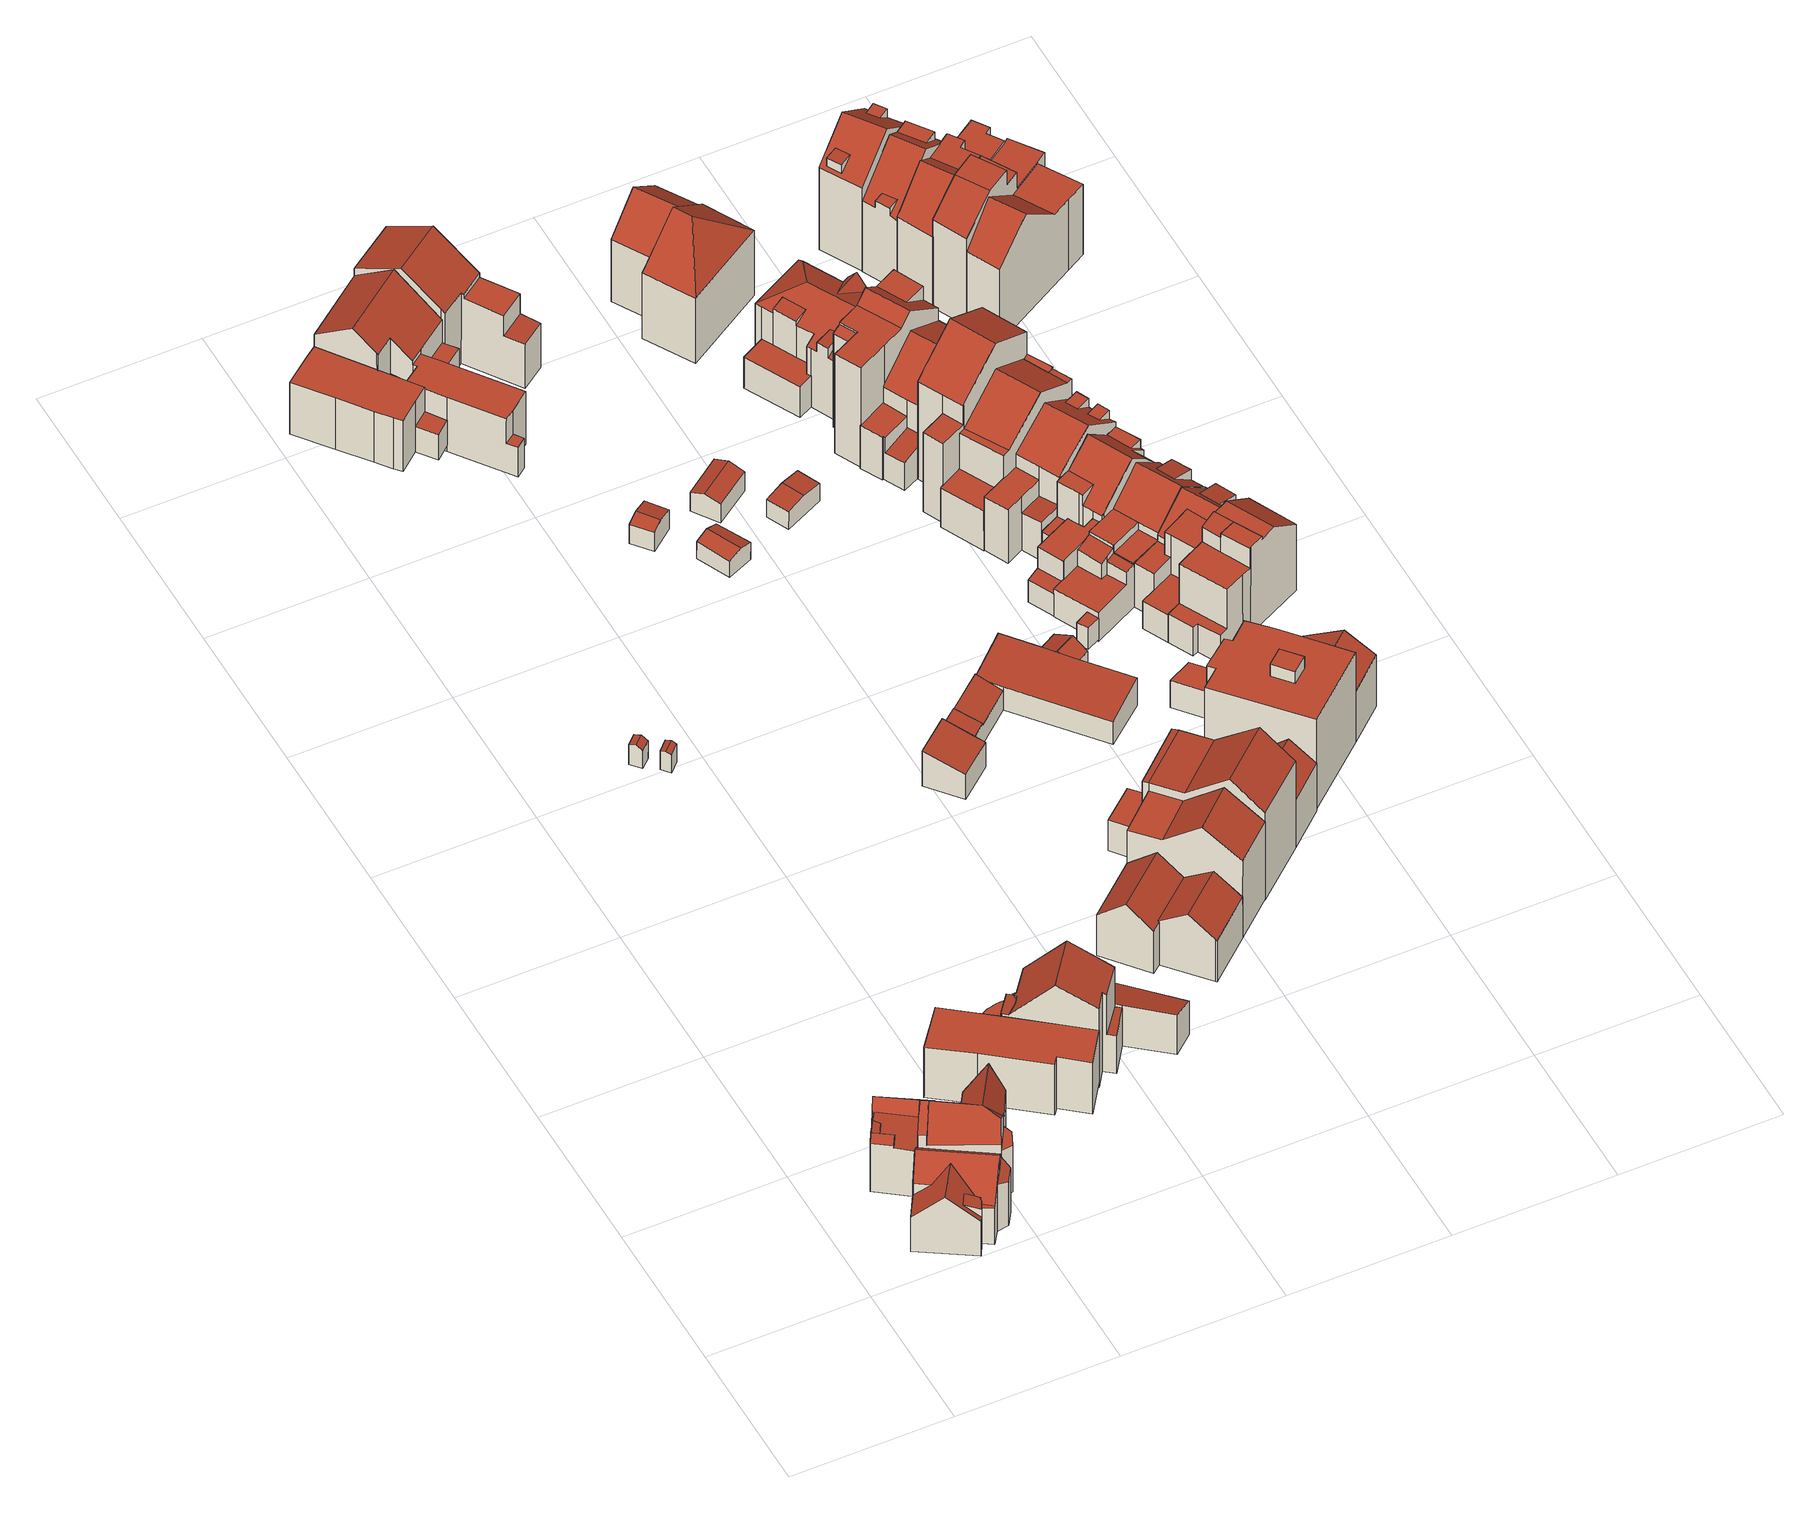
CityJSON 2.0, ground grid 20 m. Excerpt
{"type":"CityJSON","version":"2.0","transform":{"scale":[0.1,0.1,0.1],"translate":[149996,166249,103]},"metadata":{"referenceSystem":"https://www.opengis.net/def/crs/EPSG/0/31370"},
"CityObjects":{
"building1":{"type":"Building","attributes":{"name":"BUILDING","measuredHeight":9.73,"class":"1"},"geometry":[{"type":"MultiSurface","lod":"2","boundaries":[[[0,1,2,3,4]],[[5,6,7,8,9]],[[10,11,12,13]],[[14,15,16,17,18]],[[19,20,21,22,23,24]],[[2,25,26,21,20,27,3]],[[27,13,12,9,15,14,28,4,3]],[[29,10,23,22,26,25,30]],[[31,1,0,28,14,18,32]],[[15,9,8]],[[33,17,16,7,34]],[[34,7,6,35]],[[30,25,2,1,31]],[[19,24,13,27]],[[36,5,9,37]],[[32,18,17,33]],[[16,15,8,7]],[[22,21,26]],[[38,11,10,29]],[[24,23,10,13]],[[20,19,27]],[[4,28,0]],[[35,6,5,36]],[[37,9,12,11,38]],[[32,33,34,35,36,37,38,29,30,31]]],"semantics":{"surfaces":[{"type":"RoofSurface"},{"type":"WallSurface"},{"type":"GroundSurface"}],"values":[0,0,0,0,0,0,0,1,1,1,1,1,1,1,1,1,1,1,1,1,1,1,1,1,2]}}]},
"building2":{"type":"Building","attributes":{"name":"BUILDING","measuredHeight":12.51,"class":"1"},"geometry":[{"type":"MultiSurface","lod":"2","boundaries":[[[39,40,41,42,43]],[[44,45,46,47]],[[44,47,48,49]],[[50,51,52,53,54,55]],[[56,57,58,41,40,59]],[[60,61,62,63,64,65,50,55,66,67,68]],[[69,44,49,70,71,72,52,51,73,74]],[[75,76,77,78]],[[79,69,74,80]],[[81,82,83,44,69]],[[83,84,45,44]],[[85,78,77,86]],[[87,59,40,39,67,66,54,88]],[[43,42,60,68]],[[41,58,42]],[[89,70,49,90]],[[91,82,81,79,80,64,63,92]],[[93,76,83,82,91]],[[86,77,76,93]],[[84,83,76,75]],[[94,48,47,46,95]],[[92,63,62,56,59,87]],[[66,55,54]],[[96,53,52,72,97]],[[73,51,50]],[[74,73,50,65]],[[39,43,68,67]],[[98,71,70,89]],[[90,49,48,94]],[[69,79,81]],[[58,57,61,60,42]],[[88,54,53,96]],[[80,74,65,64]],[[97,72,71,98]],[[57,56,62,61]],[[99,75,78,85]],[[95,46,45,84,75,99]],[[92,87,88,96,97,98,89,90,94,95,99,85,86,93,91]]],"semantics":{"surfaces":[{"type":"RoofSurface"},{"type":"WallSurface"},{"type":"GroundSurface"}],"values":[0,0,0,0,0,0,0,0,0,0,0,1,1,1,1,1,1,1,1,1,1,1,1,1,1,1,1,1,1,1,1,1,1,1,1,1,1,2]}}]},
"building3":{"type":"Building","attributes":{"name":"BUILDING","measuredHeight":8.07,"class":"1"},"geometry":[{"type":"MultiSurface","lod":"2","boundaries":[[[100,101,102,103,104,105,106,107,108]],[[109,101,100,110]],[[111,106,105,112]],[[110,100,108,113]],[[114,102,101,109]],[[113,108,107,115]],[[116,103,102,114]],[[117,104,103,116]],[[115,107,106,111]],[[112,105,104,117]],[[114,109,110,113,115,111,112,117,116]]],"semantics":{"surfaces":[{"type":"RoofSurface"},{"type":"WallSurface"},{"type":"GroundSurface"}],"values":[0,1,1,1,1,1,1,1,1,1,2]}}]},
"building4":{"type":"Building","attributes":{"name":"BUILDING","measuredHeight":3.32,"class":"1"},"geometry":[{"type":"MultiSurface","lod":"2","boundaries":[[[118,119,120,121]],[[121,122,123,118]],[[124,119,118,123,125]],[[125,123,122,126]],[[127,120,119,124]],[[126,122,121,120,127]],[[124,125,126,127]]],"semantics":{"surfaces":[{"type":"RoofSurface"},{"type":"WallSurface"},{"type":"GroundSurface"}],"values":[0,0,1,1,1,1,2]}}]},
"building5":{"type":"Building","attributes":{"name":"BUILDING","measuredHeight":3.12,"class":"1"},"geometry":[{"type":"MultiSurface","lod":"2","boundaries":[[[128,129,130,131]],[[131,132,133,128]],[[134,133,132,135]],[[136,129,128,133,134]],[[135,132,131,130,137]],[[137,130,129,136]],[[137,136,134,135]]],"semantics":{"surfaces":[{"type":"RoofSurface"},{"type":"WallSurface"},{"type":"GroundSurface"}],"values":[0,0,1,1,1,1,2]}}]},
"building6":{"type":"Building","attributes":{"name":"BUILDING","measuredHeight":14.87,"class":"1"},"geometry":[{"type":"MultiSurface","lod":"2","boundaries":[[[138,139,140,141,142,143,144,145,146,147,148,149,150,151,152,153,154,155,156,157,158,159,160,161,162,163]],[[164,165,166,167,168,169]],[[170,164,169,171,172,173,174,175,176]],[[177,178,170,179,180,174,181]],[[182,183,184,185,186,187,188,189,190]],[[191,192,193,194]],[[195,153,152,196]],[[197,193,192,198]],[[199,142,141,200]],[[196,152,151,201]],[[202,146,145,144,203]],[[204,162,161,205]],[[206,178,177,138,163,207]],[[177,181,190,139,138]],[[208,149,148,147,209]],[[210,166,165,211]],[[173,172,184,183]],[[174,173,183,182]],[[198,192,191,167,166,210]],[[212,158,157,213]],[[214,156,155,215]],[[216,186,185,217]],[[181,174,182,190]],[[203,144,143,218]],[[200,141,140,189,188,219]],[[219,188,187,186,216]],[[215,155,154,153,195]],[[211,165,164,170,178,206]],[[205,161,160,159,220]],[[221,150,149,208]],[[175,174,180]],[[217,185,184,172,171,222]],[[209,147,146,202]],[[190,189,140,139]],[[218,143,142,199]],[[222,171,169,168,194,193,197]],[[213,157,156,214]],[[170,176,179]],[[168,167,191,194]],[[220,159,158,212]],[[201,151,150,221]],[[176,175,180,179]],[[207,163,162,204]],[[207,204,205,220,212,213,214,215,195,196,201,221,208,209,202,203,218,199,200,219,216,217,222,197,198,210,211,206]]],"semantics":{"surfaces":[{"type":"RoofSurface"},{"type":"WallSurface"},{"type":"GroundSurface"}],"values":[0,0,0,0,0,0,1,1,1,1,1,1,1,1,1,1,1,1,1,1,1,1,1,1,1,1,1,1,1,1,1,1,1,1,1,1,1,1,1,1,1,1,1,2]}}]},
"building7":{"type":"Building","attributes":{"name":"BUILDING","measuredHeight":6.34,"class":"1"},"geometry":[{"type":"MultiSurface","lod":"2","boundaries":[[[223,224,225,226,227,228,229,230]],[[231,232,233,234,230]],[[231,230,229]],[[223,230,234]],[[235,226,225,236]],[[197,224,223,234,233,222]],[[222,233,232,237]],[[238,228,227,239]],[[237,232,231,229,228,238]],[[236,225,224,197]],[[239,227,226,235]],[[222,237,238,239,235,236,197]]],"semantics":{"surfaces":[{"type":"RoofSurface"},{"type":"WallSurface"},{"type":"GroundSurface"}],"values":[0,0,1,1,1,1,1,1,1,1,1,2]}}]},
"building8":{"type":"Building","attributes":{"name":"BUILDING","measuredHeight":8.05,"class":"1"},"geometry":[{"type":"MultiSurface","lod":"2","boundaries":[[[240,241,242,243,244,245,246,247,248,249]],[[250,251,252,253]],[[254,242,241,255]],[[256,253,252,257]],[[258,251,240,249,259]],[[260,245,244,261]],[[257,252,251,258]],[[259,249,248,262]],[[241,240,251,250]],[[263,243,242,254]],[[264,247,246,265]],[[262,248,247,264]],[[265,246,245,260]],[[261,244,243,263]],[[255,241,250,253,256]],[[260,261,263,254,255,256,257,258,259,262,264,265]]],"semantics":{"surfaces":[{"type":"RoofSurface"},{"type":"WallSurface"},{"type":"GroundSurface"}],"values":[0,0,1,1,1,1,1,1,1,1,1,1,1,1,1,2]}}]},
"building9":{"type":"Building","attributes":{"name":"BUILDING","measuredHeight":13.89,"class":"1"},"geometry":[{"type":"MultiSurface","lod":"2","boundaries":[[[266,267,268,269]],[[270,271,272,273,274]],[[275,276,277,278,279,280,266,269,281]],[[282,283,284,285,286]],[[287,288,289,290]],[[291,292,293,294,295,296,297,298,299,300]],[[278,277,295,294]],[[301,289,288,302]],[[303,280,279,273,272,304]],[[305,271,270,306]],[[277,276,283,282,295]],[[304,272,271,305]],[[307,292,291,290,308]],[[302,288,287,300,299,309]],[[310,281,269,268,311]],[[306,270,293,292,307]],[[279,278,294,274,273]],[[291,300,287,290]],[[308,290,289,301]],[[309,299,298,312]],[[296,295,282,286]],[[311,268,267,313]],[[313,267,266,280,303]],[[276,275,284,283]],[[312,298,297,285,284,275,281,310]],[[294,293,270,274]],[[297,296,286,285]],[[311,313,303,304,305,306,307,308,301,302,309,312,310]]],"semantics":{"surfaces":[{"type":"RoofSurface"},{"type":"WallSurface"},{"type":"GroundSurface"}],"values":[0,0,0,0,0,0,1,1,1,1,1,1,1,1,1,1,1,1,1,1,1,1,1,1,1,1,1,2]}}]},
"building10":{"type":"Building","attributes":{"name":"BUILDING","measuredHeight":9.39,"class":"1"},"geometry":[{"type":"MultiSurface","lod":"2","boundaries":[[[314,315,316,317,318]],[[319,320,314,318,321]],[[319,321,322,323,324,325]],[[323,322,326,327]],[[328,325,324,329]],[[330,316,315,331]],[[331,315,314,320,325,328]],[[332,326,322,321,318,317,333]],[[333,317,316,330]],[[329,324,323,327,334]],[[334,327,326,332]],[[320,319,325]],[[328,329,334,332,333,330,331]]],"semantics":{"surfaces":[{"type":"RoofSurface"},{"type":"WallSurface"},{"type":"GroundSurface"}],"values":[0,0,0,0,1,1,1,1,1,1,1,1,2]}}]},
"building11":{"type":"Building","attributes":{"name":"BUILDING","measuredHeight":3.52,"class":"1"},"geometry":[{"type":"MultiSurface","lod":"2","boundaries":[[[335,336,337,338]],[[335,338,339,340]],[[341,339,338,337,342]],[[343,340,339,341]],[[344,336,335,340,343]],[[342,337,336,344]],[[344,343,341,342]]],"semantics":{"surfaces":[{"type":"RoofSurface"},{"type":"WallSurface"},{"type":"GroundSurface"}],"values":[0,0,1,1,1,1,2]}}]},
"building12":{"type":"Building","attributes":{"name":"BUILDING","measuredHeight":5.5,"class":"1"},"geometry":[{"type":"MultiSurface","lod":"2","boundaries":[[[345,346,347,348]],[[349,350,351,352]],[[353,354,355,356,357]],[[357,356,349,352]],[[358,355,354,359]],[[360,347,346,350,349,361]],[[351,350,346,345]],[[361,349,356,355,358]],[[362,348,347,360]],[[363,353,357,352,351,345,348,362]],[[359,354,353,363]],[[362,360,361,358,359,363]]],"semantics":{"surfaces":[{"type":"RoofSurface"},{"type":"WallSurface"},{"type":"GroundSurface"}],"values":[0,0,0,1,1,1,1,1,1,1,1,2]}}]},
"building13":{"type":"Building","attributes":{"name":"BUILDING","measuredHeight":3.27,"class":"1"},"geometry":[{"type":"MultiSurface","lod":"2","boundaries":[[[364,365,366,367]],[[367,368,369,364]],[[370,369,368,371]],[[372,366,365,373]],[[373,365,364,369,370]],[[371,368,367,366,372]],[[371,372,373,370]]],"semantics":{"surfaces":[{"type":"RoofSurface"},{"type":"WallSurface"},{"type":"GroundSurface"}],"values":[0,0,1,1,1,1,2]}}]},
"building14":{"type":"Building","attributes":{"name":"BUILDING","measuredHeight":15.43,"class":"1"},"geometry":[{"type":"MultiSurface","lod":"2","boundaries":[[[374,375,376,377,378,379,380]],[[381,382,383,384,385,386]],[[380,387,388,374]],[[389,390,391,392]],[[393,384,383,392,391,394]],[[395,375,374,388,396]],[[397,390,389,382,381,378,377,398]],[[383,382,389,392]],[[398,377,376,399]],[[400,385,384,393]],[[394,391,390,397]],[[401,387,380,379,386,385,400]],[[379,378,381,386]],[[399,376,375,395]],[[396,388,387,401]],[[396,401,400,393,394,397,398,399,395]]],"semantics":{"surfaces":[{"type":"RoofSurface"},{"type":"WallSurface"},{"type":"GroundSurface"}],"values":[0,0,0,0,1,1,1,1,1,1,1,1,1,1,1,2]}}]},
"building15":{"type":"Building","attributes":{"name":"BUILDING","measuredHeight":15.37,"class":"1"},"geometry":[{"type":"MultiSurface","lod":"2","boundaries":[[[402,403,404,405]],[[403,406,407,404]],[[402,405,408,409]],[[333,406,403,402,409,332]],[[332,409,408,410]],[[411,407,406,333]],[[410,408,405,404,407,411]],[[332,410,411,333]]],"semantics":{"surfaces":[{"type":"RoofSurface"},{"type":"WallSurface"},{"type":"GroundSurface"}],"values":[0,0,0,1,1,1,1,2]}}]},
"building16":{"type":"Building","attributes":{"name":"BUILDING","measuredHeight":3.64,"class":"1"},"geometry":[{"type":"MultiSurface","lod":"2","boundaries":[[[412,413,414,415]],[[412,415,416,417]],[[418,417,416,419]],[[419,416,415,414,420]],[[421,413,412,417,418]],[[420,414,413,421]],[[418,419,420,421]]],"semantics":{"surfaces":[{"type":"RoofSurface"},{"type":"WallSurface"},{"type":"GroundSurface"}],"values":[0,0,1,1,1,1,2]}}]},
"building17":{"type":"Building","attributes":{"name":"BUILDING","measuredHeight":3.09,"class":"1"},"geometry":[{"type":"MultiSurface","lod":"2","boundaries":[[[422,423,424,425]],[[422,425,426,427]],[[428,427,426,429]],[[430,423,422,427,428]],[[429,426,425,424,431]],[[431,424,423,430]],[[429,431,430,428]]],"semantics":{"surfaces":[{"type":"RoofSurface"},{"type":"WallSurface"},{"type":"GroundSurface"}],"values":[0,0,1,1,1,1,2]}}]},
"building18":{"type":"Building","attributes":{"description":"R4029824","name":"BUILDING","class":"1"},"geometry":[{"type":"MultiSurface","lod":"2","boundaries":[[[432,433,434,435]],[[436,437,438,439]],[[436,439,433,432]],[[440,441,442,443]],[[442,441,444,445,446]],[[447,448,449,450]],[[437,451,452,453,438]],[[440,443,454,455]],[[451,452,450,447]],[[456,437,451,447,448,457]],[[458,434,435,459]],[[460,454,455,458]],[[459,435,432,436,437,456]],[[461,462,445,444]],[[463,460,454,443,442,446]],[[464,450,452,453,461]],[[434,455,440,441,444,453,438,439,433]],[[465,449,450,464]],[[457,448,449,465]],[[462,445,446,463]],[[457,465,464,461,462,463,460,458,459,456]]],"semantics":{"surfaces":[{"type":"RoofSurface"},{"type":"WallSurface"},{"type":"GroundSurface"}],"values":[0,0,0,0,0,0,0,0,1,1,1,1,1,1,1,1,1,1,1,1,2]}}]},
"building19":{"type":"Building","attributes":{"name":"BUILDING","measuredHeight":4.41,"class":"1"},"geometry":[{"type":"MultiSurface","lod":"2","boundaries":[[[466,467,468,469,470,471,472,473]],[[474,469,468,475]],[[362,466,473,476]],[[360,467,466,362]],[[477,472,471,478]],[[476,473,472,477]],[[478,471,470,479]],[[475,468,467,360]],[[479,470,469,474]],[[362,476,477,478,479,474,475,360]]],"semantics":{"surfaces":[{"type":"RoofSurface"},{"type":"WallSurface"},{"type":"GroundSurface"}],"values":[0,1,1,1,1,1,1,1,1,2]}}]},
"building20":{"type":"Building","attributes":{"name":"BUILDING","measuredHeight":4.25,"class":"1"},"geometry":[{"type":"MultiSurface","lod":"2","boundaries":[[[480,481,482,483]],[[484,482,481,485]],[[486,480,483,487]],[[485,481,480,486]],[[487,483,482,484]],[[487,484,485,486]]],"semantics":{"surfaces":[{"type":"RoofSurface"},{"type":"WallSurface"},{"type":"GroundSurface"}],"values":[0,1,1,1,1,2]}}]},
"building21":{"type":"Building","attributes":{"name":"BUILDING","measuredHeight":4.35,"class":"1"},"geometry":[{"type":"MultiSurface","lod":"2","boundaries":[[[480,488,489,481]],[[490,481,489,491]],[[491,489,488,492]],[[492,488,480,493]],[[493,480,481,490]],[[493,490,491,492]]],"semantics":{"surfaces":[{"type":"RoofSurface"},{"type":"WallSurface"},{"type":"GroundSurface"}],"values":[0,1,1,1,1,2]}}]},
"building22":{"type":"Building","attributes":{"name":"BUILDING","measuredHeight":3.27,"class":"1"},"geometry":[{"type":"MultiSurface","lod":"2","boundaries":[[[494,495,496,497]],[[498,497,496,499]],[[500,495,494,501]],[[499,496,495,500]],[[501,494,497,498]],[[501,498,499,500]]],"semantics":{"surfaces":[{"type":"RoofSurface"},{"type":"WallSurface"},{"type":"GroundSurface"}],"values":[0,1,1,1,1,2]}}]},
"building23":{"type":"Building","attributes":{"name":"BUILDING","measuredHeight":13.82,"class":"1"},"geometry":[{"type":"MultiSurface","lod":"2","boundaries":[[[502,503,504,505]],[[503,502,506,507]],[[508,505,504,509]],[[509,504,503,507,510]],[[511,506,502,505,508]],[[510,507,506,511]],[[509,510,511,508]]],"semantics":{"surfaces":[{"type":"RoofSurface"},{"type":"WallSurface"},{"type":"GroundSurface"}],"values":[0,0,1,1,1,1,2]}}]},
"building24":{"type":"Building","attributes":{"name":"BUILDING","measuredHeight":15.14,"class":"1"},"geometry":[{"type":"MultiSurface","lod":"2","boundaries":[[[512,513,514,515,516]],[[513,512,517]],[[513,517,518,514]],[[511,518,517,519]],[[520,512,516,521]],[[521,516,515,508]],[[519,517,512,520]],[[508,515,514,518,511]],[[508,511,519,520,521]]],"semantics":{"surfaces":[{"type":"RoofSurface"},{"type":"WallSurface"},{"type":"GroundSurface"}],"values":[0,0,0,1,1,1,1,1,2]}}]},
"building25":{"type":"Building","attributes":{"name":"BUILDING","measuredHeight":4.25,"class":"1"},"geometry":[{"type":"MultiSurface","lod":"2","boundaries":[[[522,523,524,525,526]],[[527,526,525,528]],[[529,523,522,530]],[[528,525,524,531]],[[530,522,526,527]],[[531,524,523,529]],[[528,531,529,530,527]]],"semantics":{"surfaces":[{"type":"RoofSurface"},{"type":"WallSurface"},{"type":"GroundSurface"}],"values":[0,1,1,1,1,1,2]}}]},
"building26":{"type":"Building","attributes":{"description":"R537","name":"BUILDING","class":"1"},"geometry":[{"type":"MultiSurface","lod":"2","boundaries":[[[532,533,534,535]],[[536,537,538,539,540,541,542,543,544],[545,546,547,548]],[[535,532,546,547]],[[549,536,537,550]],[[550,537,538,551]],[[533,534,548,545]],[[552,541,542,553]],[[554,539,540,555]],[[553,542,543,556]],[[555,540,541,552]],[[557,544,536,549]],[[532,533,545,546]],[[556,543,544,557]],[[534,535,547,548]],[[551,538,539,554]],[[550,551,554,555,552,553,556,557,549]]],"semantics":{"surfaces":[{"type":"RoofSurface"},{"type":"WallSurface"},{"type":"GroundSurface"}],"values":[0,0,1,1,1,1,1,1,1,1,1,1,1,1,1,2]}}]},
"building27":{"type":"Building","attributes":{"name":"BUILDING","measuredHeight":12.15,"class":"1"},"geometry":[{"type":"MultiSurface","lod":"2","boundaries":[[[558,559,560,561,562,563,564]],[[562,565,566,567,563]],[[561,568,569,562]],[[570,571,572,573,574,575,558,564,576,577,578,579,580,581,582,583,584]],[[560,568,561]],[[585,586,587,588]],[[589,580,579,590]],[[591,592,593,594,595,596,597,598]],[[576,564,563,567]],[[599,575,574,600]],[[601,576,567,566,602]],[[589,590,578,598,597,581]],[[578,577,591,598]],[[603,559,558,575,599]],[[600,574,573,586,585,570,584,594,604]],[[585,588,571,570]],[[605,592,591,606]],[[606,591,577,576,601]],[[562,569,565]],[[580,589,581]],[[582,581,597,596]],[[607,593,592,605]],[[590,579,578]],[[602,566,565,569,568,560,559,603]],[[604,594,593,607]],[[588,587,572,571]],[[583,582,596,595]],[[587,586,573,572]],[[584,583,595,594]],[[600,604,607,605,606,601,602,603,599]]],"semantics":{"surfaces":[{"type":"RoofSurface"},{"type":"WallSurface"},{"type":"GroundSurface"}],"values":[0,0,0,0,0,0,0,0,0,1,1,1,1,1,1,1,1,1,1,1,1,1,1,1,1,1,1,1,1,2]}}]},
"building28":{"type":"Building","attributes":{"name":"BUILDING","measuredHeight":16.86,"class":"1"},"geometry":[{"type":"MultiSurface","lod":"2","boundaries":[[[608,609,610,611,612,613]],[[614,615,610,609]],[[616,617,618,619,620,621,622,623,624]],[[625,626,627,628,629]],[[620,612,611,621]],[[630,627,626,631]],[[632,628,627,630]],[[633,617,616,628,632]],[[616,624,629,628]],[[634,615,614,608,613,635]],[[614,609,608]],[[624,623,625,629]],[[636,619,618,637]],[[635,613,612,620,619,636]],[[637,618,617,633]],[[638,622,621,611,610,615,634]],[[631,626,625,623,622,638]],[[637,633,632,630,631,638,634,635,636]]],"semantics":{"surfaces":[{"type":"RoofSurface"},{"type":"WallSurface"},{"type":"GroundSurface"}],"values":[0,0,0,0,0,1,1,1,1,1,1,1,1,1,1,1,1,2]}}]},
"building29":{"type":"Building","attributes":{"name":"BUILDING","measuredHeight":13.93,"class":"1"},"geometry":[{"type":"MultiSurface","lod":"2","boundaries":[[[639,640,641,642,643,644,645]],[[646,647,648,649,650]],[[651,652,653,654,655,656,657]],[[654,653,658,659]],[[660,648,647,661]],[[662,643,642,663]],[[637,641,640,656,655,636]],[[663,642,641,637]],[[664,644,643,662]],[[636,655,654,659,635]],[[635,659,658,665]],[[661,647,646,645,644,664]],[[651,657,639,650,649]],[[666,652,651,649,648,660]],[[657,656,640,639]],[[665,658,653,652,666]],[[639,645,646,650]],[[637,636,635,665,666,660,661,664,662,663]]],"semantics":{"surfaces":[{"type":"RoofSurface"},{"type":"WallSurface"},{"type":"GroundSurface"}],"values":[0,0,0,0,1,1,1,1,1,1,1,1,1,1,1,1,1,2]}}]},
"building30":{"type":"Building","attributes":{"name":"BUILDING","measuredHeight":20.11,"class":"1"},"geometry":[{"type":"MultiSurface","lod":"2","boundaries":[[[667,668,669,670]],[[671,672,673,674]],[[675,676,677,668,667,678,679]],[[680,672,671,681]],[[682,679,678,683]],[[684,670,669,685]],[[686,677,676,674,673,687]],[[685,669,668,677,686]],[[676,675,671,674]],[[681,671,675,679,682]],[[683,678,667,670,684]],[[687,673,672,680]],[[687,680,681,682,683,684,685,686]]],"semantics":{"surfaces":[{"type":"RoofSurface"},{"type":"WallSurface"},{"type":"GroundSurface"}],"values":[0,0,0,1,1,1,1,1,1,1,1,1,2]}}]},
"building31":{"type":"Building","attributes":{"name":"BUILDING","measuredHeight":16.29,"class":"1"},"geometry":[{"type":"MultiSurface","lod":"2","boundaries":[[[688,689,690,691,692]],[[693,694,695,696,697]],[[694,698,699,689,695]],[[700,701,702,703,704,705]],[[706,707,708,709]],[[708,707,693,697]],[[710,698,694,693,707,706,702,701,711]],[[712,691,690,699,698,710]],[[695,689,688]],[[713,708,697,696,692,691,712]],[[706,709,703,702]],[[690,689,699]],[[696,695,688,692]],[[711,701,700,714]],[[715,705,704,716]],[[716,704,703,709,708,713]],[[714,700,705,715]],[[716,713,712,710,711,714,715]]],"semantics":{"surfaces":[{"type":"RoofSurface"},{"type":"WallSurface"},{"type":"GroundSurface"}],"values":[0,0,0,0,0,0,1,1,1,1,1,1,1,1,1,1,1,2]}}]},
"building32":{"type":"Building","attributes":{"name":"BUILDING","measuredHeight":12.81,"class":"1"},"geometry":[{"type":"MultiSurface","lod":"2","boundaries":[[[717,718,719,720,721,722,723,724]],[[725,726,727,728,729,730]],[[731,732,733,734,735,736,737,738,739]],[[740,741,742,743,744]],[[745,746,747,748]],[[720,719,747,746,749,750,742,741,751]],[[752,722,721,753,754,755]],[[756,757,758,759]],[[729,760,761,762,730]],[[737,736,729,728]],[[763,726,725,754,753,764]],[[752,755,730,762,723]],[[765,739,738,727,766]],[[749,746,745]],[[722,752,723]],[[736,735,760,729]],[[731,739,756,759]],[[767,718,717,733,732,768]],[[724,723,762,761,734]],[[769,758,757,770]],[[741,740,751]],[[717,724,734,733]],[[755,754,725,730]],[[771,744,743,750,749,745,748,772]],[[738,737,728,727]],[[743,742,750]],[[766,727,726,763]],[[770,757,756,739,765]],[[735,734,761,760]],[[764,753,721,720,751,740,744,771]],[[772,748,747,719,718,767]],[[768,732,731,759,758,769]],[[769,770,765,766,763,764,771,772,767,768]]],"semantics":{"surfaces":[{"type":"RoofSurface"},{"type":"WallSurface"},{"type":"GroundSurface"}],"values":[0,0,0,0,0,0,0,0,0,1,1,1,1,1,1,1,1,1,1,1,1,1,1,1,1,1,1,1,1,1,1,1,2]}}]},
"building33":{"type":"Building","attributes":{"name":"BUILDING","measuredHeight":14.18,"class":"1"},"geometry":[{"type":"MultiSurface","lod":"2","boundaries":[[[773,774,775,776,777,778]],[[779,780,781,782]],[[783,784,785,786]],[[787,788,789,790,791,792]],[[793,794,795,796]],[[790,789,797,798,785,784,799,800,796,795,801,802]],[[803,797,789,788,804]],[[786,785,798]],[[805,780,779,806]],[[807,775,774,808]],[[787,792,778,782,781]],[[784,783,799]],[[809,776,775,807]],[[804,788,787,781,780,805]],[[778,777,779,782]],[[793,796,800]],[[795,794,801]],[[806,779,777,776,809]],[[792,791,773,778]],[[808,774,773,791,790,802,810]],[[810,802,801,794,793,800,799,783,786,798,797,803]],[[807,808,810,803,804,805,806,809]]],"semantics":{"surfaces":[{"type":"RoofSurface"},{"type":"WallSurface"},{"type":"GroundSurface"}],"values":[0,0,0,0,0,0,1,1,1,1,1,1,1,1,1,1,1,1,1,1,1,2]}}]},
"building34":{"type":"Building","attributes":{"name":"BUILDING","measuredHeight":11.8,"class":"1"},"geometry":[{"type":"MultiSurface","lod":"2","boundaries":[[[811,812,813,814,815]],[[816,817,818,819,820,821,822,823]],[[824,825,826,827,828,829]],[[830,831,832,833,834,835,836]],[[837,820,819,838]],[[839,840,841,842,843]],[[844,845,846,847,848]],[[816,823,826,825,849]],[[850,833,832,851]],[[852,840,839,845,844,834,833,850]],[[839,843,846,845]],[[813,812,830,836]],[[814,813,836,835,848]],[[815,814,848,847]],[[824,829,815,847,846,843]],[[853,822,821,837,838,818,817,854]],[[844,848,835,834]],[[829,828,811,815]],[[855,841,840,852]],[[851,832,831,856]],[[854,817,816,849,841,855]],[[857,827,826,823,822,853]],[[825,824,843,842]],[[838,819,818]],[[820,837,821]],[[841,849,825,842]],[[856,831,830,812,811,828,827,857]],[[851,856,857,853,854,855,852,850]]],"semantics":{"surfaces":[{"type":"RoofSurface"},{"type":"WallSurface"},{"type":"GroundSurface"}],"values":[0,0,0,0,0,0,0,0,1,1,1,1,1,1,1,1,1,1,1,1,1,1,1,1,1,1,1,2]}}]},
"building35":{"type":"Building","attributes":{"name":"BUILDING","measuredHeight":10.24,"class":"1"},"geometry":[{"type":"MultiSurface","lod":"2","boundaries":[[[858,859,860,861]],[[858,862,863,859]],[[557,862,858,861,556]],[[556,861,860,864]],[[864,860,859,863,865]],[[865,863,862,557]],[[556,864,865,557]]],"semantics":{"surfaces":[{"type":"RoofSurface"},{"type":"WallSurface"},{"type":"GroundSurface"}],"values":[0,0,1,1,1,1,2]}}]},
"building36":{"type":"Building","attributes":{"name":"BUILDING","measuredHeight":11.81,"class":"1"},"geometry":[{"type":"MultiSurface","lod":"2","boundaries":[[[866,867,868,869,870,871,872]],[[873,874,869,868,875,876,849]],[[877,878,879,880,881,882]],[[875,883,884,885,886,887,888,876]],[[889,890,886,885]],[[891,892,893,894,895]],[[872,871,878,877]],[[896,892,891,897]],[[855,849,876,888,854]],[[898,893,892,896]],[[852,881,880,873,849,855]],[[899,867,866,894,893,898]],[[854,888,887,890,889,884,883,900]],[[877,882,891,895]],[[866,872,877,895,894]],[[871,870,874,879,878]],[[889,885,884]],[[897,891,882,881,852]],[[874,873,880,879]],[[900,883,875,868,867,899]],[[886,890,887]],[[870,869,874]],[[852,855,854,900,899,898,896,897]]],"semantics":{"surfaces":[{"type":"RoofSurface"},{"type":"WallSurface"},{"type":"GroundSurface"}],"values":[0,0,0,0,0,0,1,1,1,1,1,1,1,1,1,1,1,1,1,1,1,1,2]}}]},
"building37":{"type":"Building","attributes":{"name":"BUILDING","measuredHeight":13.57,"class":"1"},"geometry":[{"type":"MultiSurface","lod":"2","boundaries":[[[901,902,903,904,905,906]],[[907,908,909,910,911]],[[912,913,914,915,916]],[[914,917,918,915]],[[919,920,921,922,867,923]],[[924,925,926,910]],[[907,911,926,922,921]],[[927,917,914,913,909,908,928]],[[926,925,867,922]],[[924,910,912,916]],[[911,910,926]],[[929,920,919,905,904,930]],[[900,918,917,927]],[[928,908,907,921,920,929]],[[930,904,903,931]],[[909,913,912,910]],[[931,903,902,932]],[[932,902,901,898]],[[919,923,906,905]],[[898,901,906,923,867,925,899]],[[899,925,924,916,915,918,900]],[[898,899,900,927,928,929,930,931,932]]],"semantics":{"surfaces":[{"type":"RoofSurface"},{"type":"WallSurface"},{"type":"GroundSurface"}],"values":[0,0,0,0,0,0,1,1,1,1,1,1,1,1,1,1,1,1,1,1,1,2]}}]},
"building38":{"type":"Building","attributes":{"name":"BUILDING","measuredHeight":16.74,"class":"1"},"geometry":[{"type":"MultiSurface","lod":"2","boundaries":[[[933,934,935,936,937,938,939]],[[940,941,942,943],[944,945,946,947]],[[943,948,949,950,951,952,953,940]],[[954,955,956,957]],[[958,951,950,959]],[[960,947,946,961]],[[962,957,956,963]],[[947,944,960]],[[951,958,952]],[[964,941,940,953,934,965]],[[966,933,955,954,967]],[[953,952,935,934]],[[968,942,941,964]],[[969,937,948,943,942,968]],[[933,939,956,955]],[[960,944,945,961]],[[949,948,937,936]],[[965,934,933,966]],[[958,959,949,936,935,952]],[[959,950,949]],[[961,945,946]],[[967,954,957,962]],[[963,956,939,938,970]],[[970,938,937,969]],[[963,970,969,968,964,965,966,967,962]]],"semantics":{"surfaces":[{"type":"RoofSurface"},{"type":"WallSurface"},{"type":"GroundSurface"}],"values":[0,0,0,0,0,0,1,1,1,1,1,1,1,1,1,1,1,1,1,1,1,1,1,1,2]}}]},
"building39":{"type":"Building","attributes":{"name":"BUILDING","measuredHeight":15.78,"class":"1"},"geometry":[{"type":"MultiSurface","lod":"2","boundaries":[[[971,972,973,974,975]],[[976,977,978,979]],[[980,981,982,983]],[[984,985,986,987,988,981,980,989]],[[979,978,990,991,984,989,992,993]],[[994,995,996,997,998,999]],[[1000,1001,1002,1003,1004,999,998,1005,1006,1007]],[[983,982,988,987]],[[1008,972,971,1002,1001,1009]],[[982,981,988]],[[1010,995,973,972,1008]],[[1011,996,995,1010]],[[999,1004,994]],[[1012,997,996,1011]],[[971,975,1003,1002]],[[986,985,1000,1007]],[[1013,1005,998,997,1012]],[[1014,992,989,980,983,987,986,1007,1006,1015]],[[975,974,1004,1003]],[[1016,991,990,977,976,993,992,1014]],[[976,979,993]],[[978,977,990]],[[1009,1001,1000,985,984,991,1016]],[[974,973,995,994,1004]],[[1015,1006,1005,1013]],[[1014,1015,1013,1012,1011,1010,1008,1009,1016]]],"semantics":{"surfaces":[{"type":"RoofSurface"},{"type":"WallSurface"},{"type":"GroundSurface"}],"values":[0,0,0,0,0,0,0,1,1,1,1,1,1,1,1,1,1,1,1,1,1,1,1,1,1,2]}}]},
"building40":{"type":"Building","attributes":{"name":"BUILDING","measuredHeight":15.35,"class":"1"},"geometry":[{"type":"MultiSurface","lod":"2","boundaries":[[[1017,1018,1019,1020,1021,1022,1023,1024]],[[1025,1026,1017,1024]],[[1026,1025,1027,1028]],[[1029,1030,1031,1032,1033,1034,1035,1036]],[[1037,1018,1017,1026,1028,1038]],[[1038,1028,1027,1039]],[[1021,1020,1036,1035]],[[1020,1019,1029,1036]],[[1040,1023,1022,1034,1033,1041]],[[1041,1033,1032,1042]],[[1043,1031,1030,1044]],[[1039,1027,1025,1024,1023,1040]],[[1042,1032,1031,1043]],[[1044,1030,1029,1019,1018,1037]],[[1022,1021,1035,1034]],[[1039,1040,1041,1042,1043,1044,1037,1038]]],"semantics":{"surfaces":[{"type":"RoofSurface"},{"type":"WallSurface"},{"type":"GroundSurface"}],"values":[0,0,0,0,1,1,1,1,1,1,1,1,1,1,1,2]}}]},
"building41":{"type":"Building","attributes":{"name":"BUILDING","measuredHeight":16.19,"class":"1"},"geometry":[{"type":"MultiSurface","lod":"2","boundaries":[[[1045,1046,1047,1048,1049,1050,1051]],[[1052,1053,1054,1055]],[[1055,1056,1057,1052]],[[1058,1059,1060,1061,1062]],[[1063,1046,1045,1060,1059,1053,1052,1057,1064]],[[1065,1062,1061,1051,1050,1066]],[[1066,1050,1049,1067]],[[1061,1060,1045,1051]],[[1068,1047,1046,1063]],[[1067,1049,1048,1069]],[[1054,1053,1059,1058]],[[1064,1057,1056,1070]],[[1069,1048,1047,1068]],[[1070,1056,1055,1054,1058,1062,1065]],[[1070,1065,1066,1067,1069,1068,1063,1064]]],"semantics":{"surfaces":[{"type":"RoofSurface"},{"type":"WallSurface"},{"type":"GroundSurface"}],"values":[0,0,0,0,1,1,1,1,1,1,1,1,1,1,2]}}]},
"building42":{"type":"Building","attributes":{"name":"BUILDING","measuredHeight":15.76,"class":"1"},"geometry":[{"type":"MultiSurface","lod":"2","boundaries":[[[1071,1072,1073,1074,1075,1076]],[[1077,1072,1071,1078]],[[1077,1078,1079,1080]],[[1081,1073,1072,1077,1080,1082]],[[1063,1076,1075,1068]],[[1082,1080,1079,1064]],[[1068,1075,1074,1083]],[[1064,1079,1078,1071,1076,1063]],[[1083,1074,1073,1081]],[[1064,1063,1068,1083,1081,1082]]],"semantics":{"surfaces":[{"type":"RoofSurface"},{"type":"WallSurface"},{"type":"GroundSurface"}],"values":[0,0,0,1,1,1,1,1,1,2]}}]}
},
"vertices":[
[86,70,56],[68,40,57],[100,20,92],[128,63,92],[103,59,74],[180,27,72],[191,44,73],[186,58,80],[177,43,78],[165,25,77],[142,16,60],[154,9,60],[156,12,60],[142,21,61],[99,91,101],[177,43,100],[186,58,84],[188,61,80],[109,107,85],[143,21,71],[128,30,76],[119,15,76],[136,5,70],[142,16,70],[142,21,71],[133,0,58],[136,5,58],[143,21,61],[86,70,74],[142,16,4],[133,0,4],[68,40,4],[109,107,4],[188,61,4],[186,58,4],[191,44,4],[180,27,4],[165,25,4],[154,9,4],
[84,162,87],[74,147,86],[76,146,86],[82,142,83],[91,157,84],[181,92,130],[212,102,89],[230,133,92],[214,143,132],[191,159,84],[183,147,82],[136,147,81],[143,158,94],[97,188,94],[86,169,72],[87,168,72],[93,177,82],[89,122,82],[96,133,86],[82,142,86],[68,137,82],[82,142,80],[96,133,80],[89,122,79],[109,107,78],[110,106,78],[124,129,80],[87,168,82],[84,162,82],[91,157,81],[132,124,130],[159,165,79],[165,175,68],[110,209,68],[136,147,108],[124,129,129],[209,97,80],[190,65,80],[205,67,80],[213,85,80],[118,101,105],[110,106,104],[118,101,89],[188,61,95],[190,65,131],[209,97,100],[213,85,7],[205,67,7],[68,137,7],[87,168,7],[159,165,7],[183,147,7],[188,61,7],[109,107,7],[190,65,7],[191,159,7],[230,133,7],[86,169,7],[110,209,7],[165,175,7],[209,97,7],
[360,168,92],[276,234,92],[250,254,91],[218,279,91],[181,232,90],[228,197,91],[295,145,91],[301,153,92],[332,128,92],[276,234,12],[360,168,12],[295,145,12],[228,197,12],[332,128,12],[250,254,12],[301,153,12],[218,279,12],[181,232,12],
[130,807,64],[124,813,62],[112,802,62],[118,796,64],[123,790,58],[135,801,58],[124,813,31],[135,801,31],[123,790,31],[112,802,31],
[156,787,62],[151,792,60],[139,780,60],[143,775,62],[148,770,59],[160,782,59],[160,782,31],[148,770,31],[151,792,31],[139,780,31],
[275,235,54],[294,259,54],[314,285,55],[313,286,54],[308,286,54],[304,286,54],[300,286,54],[298,286,54],[296,286,54],[291,285,54],[289,284,54],[287,284,54],[283,283,54],[279,281,54],[275,279,54],[271,277,54],[270,276,54],[268,275,54],[264,272,54],[261,269,54],[258,266,54],[255,263,54],[254,261,54],[253,259,54],[250,256,54],[250,254,54],[322,198,152],[360,168,125],[374,188,126],[378,185,123],[404,218,123],[363,251,152],[282,229,96],[341,270,119],[326,282,98],[303,253,98],[300,255,94],[300,246,100],[294,237,101],[275,235,96],[276,234,96],[294,237,95],[300,246,95],[294,259,95],[300,255,62],[303,253,62],[326,282,62],[325,282,61],[321,284,61],[319,284,61],[317,285,61],[314,285,61],[294,259,61],[378,185,61],[386,178,62],[410,212,62],[404,218,62],[271,277,3],[275,279,3],[410,212,3],[386,178,3],[308,286,3],[313,286,3],[279,281,3],[296,286,3],[300,286,3],[250,256,3],[253,259,3],[276,234,3],[250,254,3],[287,284,3],[291,285,3],[374,188,3],[360,168,3],[258,266,3],[261,269,3],[264,272,3],[268,275,3],[321,284,3],[325,282,3],[304,286,3],[317,285,3],[255,263,3],[283,283,3],[341,270,3],
[393,227,66],[410,212,66],[457,174,65],[482,195,55],[424,258,52],[420,254,54],[419,256,54],[415,251,56],[419,256,55],[377,303,53],[341,270,64],[393,227,63],[482,195,3],[457,174,3],[377,303,3],[420,254,3],[424,258,3],
[115,1318,113],[134,1333,113],[99,1379,114],[54,1439,115],[40,1429,115],[6,1403,115],[40,1360,115],[68,1325,114],[83,1306,114],[90,1298,114],[134,1333,75],[115,1318,75],[132,1296,74],[150,1311,74],[99,1379,35],[134,1333,35],[150,1311,35],[132,1296,35],[115,1318,35],[90,1298,35],[6,1403,35],[40,1429,35],[83,1306,35],[54,1439,35],[68,1325,35],[40,1360,35],
[161,1460,165],[133,1499,133],[54,1439,134],[82,1402,165],[167,1366,80],[207,1396,80],[197,1409,80],[195,1412,80],[154,1383,80],[100,1377,138],[123,1394,138],[139,1372,115],[154,1383,115],[195,1412,115],[194,1414,116],[99,1379,140],[139,1372,79],[123,1394,83],[100,1377,83],[120,1351,78],[142,1367,78],[192,1254,72],[201,1243,72],[213,1252,72],[205,1263,72],[205,1263,109],[230,1282,109],[167,1366,109],[154,1383,109],[139,1372,110],[142,1367,110],[120,1351,110],[134,1333,110],[150,1311,110],[192,1254,110],[213,1252,26],[201,1243,26],[194,1414,26],[197,1409,26],[207,1396,26],[167,1366,26],[230,1282,26],[205,1263,26],[150,1311,26],[99,1379,26],[54,1439,26],[134,1333,26],[133,1500,26],
[517,266,107],[538,242,81],[539,241,79],[593,287,79],[571,312,106],[494,294,82],[495,292,83],[548,339,82],[528,362,109],[463,308,109],[484,283,80],[495,292,81],[505,389,78],[441,335,78],[495,292,15],[484,283,15],[539,241,15],[538,242,15],[505,389,15],[593,287,15],[441,335,15],
[274,1106,66],[261,1096,61],[280,1073,61],[292,1082,66],[309,1096,61],[291,1120,61],[309,1096,31],[280,1073,31],[291,1120,31],[261,1096,31],
[447,689,65],[469,663,54],[512,699,54],[492,726,64],[446,644,56],[469,663,57],[447,689,66],[424,671,66],[383,637,79],[416,598,63],[457,632,62],[446,644,68],[424,671,78],[457,632,24],[416,598,24],[512,699,24],[446,644,24],[492,726,24],[383,637,24],
[351,1007,65],[366,1014,60],[346,1056,59],[331,1049,65],[315,1042,59],[334,1000,58],[334,1000,33],[315,1042,33],[346,1056,33],[366,1014,33],
[166,1453,171],[194,1414,132],[197,1409,127],[226,1429,127],[228,1427,125],[258,1448,125],[225,1494,171],[228,1427,119],[256,1386,117],[286,1407,118],[285,1409,118],[258,1447,119],[258,1448,119],[192,1540,143],[133,1500,143],[256,1386,86],[271,1365,85],[300,1385,86],[286,1407,87],[285,1409,17],[300,1385,17],[194,1414,17],[133,1500,17],[271,1365,17],[226,1429,17],[197,1409,17],[258,1447,17],[192,1540,17],
[532,358,130],[562,322,169],[610,365,169],[579,401,129],[593,287,135],[641,328,135],[553,432,128],[505,389,129],[553,432,15],[641,328,15],
[351,1094,68],[362,1078,62],[407,1109,62],[396,1126,68],[386,1141,62],[341,1109,61],[341,1109,32],[386,1141,32],[407,1109,32],[362,1078,32],
[450,1052,58],[474,1063,55],[461,1090,56],[437,1079,59],[412,1067,56],[425,1040,55],[425,1040,28],[412,1067,28],[474,1063,28],[461,1090,28],
[614,360,184],[678,415,184],[705,382,149],[641,328,149],[580,400,142],[553,432,140],[618,488,140],[644,456,142],[683,409,113],[646,454,60],[690,491,59],[729,446,113],[612,494,74],[656,532,74],[665,521,70],[548,438,62],[523,470,61],[563,503,61],[588,473,62],[548,438,139],[588,473,139],[612,494,139],[750,421,88],[705,382,87],[553,432,14],[523,470,14],[705,382,14],[641,328,14],[750,421,14],[612,494,14],[656,532,14],[665,521,14],[588,473,14],[563,503,14],
[492,726,60],[512,699,60],[595,600,59],[644,640,67],[597,696,67],[584,713,67],[568,732,68],[540,766,68],[644,640,24],[595,600,24],[540,766,24],[568,732,24],[584,713,24],[597,696,24],
[584,713,69],[609,725,70],[598,748,56],[568,732,55],[598,748,28],[609,725,28],[584,713,28],[568,732,28],
[597,696,57],[618,707,58],[609,725,27],[618,707,27],[597,696,27],[584,713,27],
[626,749,60],[633,736,60],[650,744,60],[643,758,60],[643,758,27],[650,744,27],[633,736,27],[626,749,27],
[478,1405,164],[447,1455,164],[408,1431,123],[438,1381,123],[517,1429,125],[485,1479,126],[438,1381,26],[408,1431,26],[485,1479,26],[517,1429,26],
[448,1308,127],[478,1376,177],[466,1398,177],[438,1381,151],[413,1367,128],[550,1370,127],[517,1429,129],[550,1370,26],[448,1308,26],[413,1367,26],
[748,591,62],[706,640,62],[676,625,62],[717,577,62],[724,570,62],[724,570,20],[717,577,20],[706,640,20],[748,591,20],[676,625,20],
[773,496,174],[754,480,174],[735,503,174],[754,519,173],[750,421,157],[665,521,153],[689,541,153],[682,550,152],[717,577,152],[724,570,153],[748,591,153],[772,565,154],[832,491,157],[754,480,156],[773,496,156],[754,519,155],[735,503,155],[750,421,17],[665,521,17],[689,541,17],[724,570,17],[748,591,17],[682,550,17],[717,577,17],[772,565,17],[832,491,17],
[595,1186,148],[636,1207,124],[621,1236,124],[580,1232,143],[600,1257,129],[575,1304,129],[558,1259,147],[608,1261,113],[580,1315,112],[574,1311,125],[613,1250,144],[608,1261,129],[533,1187,117],[555,1198,130],[561,1185,131],[540,1173,117],[546,1161,117],[549,1163,119],[503,1275,124],[507,1267,124],[514,1254,124],[530,1262,134],[544,1234,134],[528,1226,124],[539,1205,125],[527,1199,117],[530,1194,117],[533,1187,131],[540,1173,132],[561,1185,133],[555,1198,131],[528,1226,130],[514,1254,130],[507,1267,74],[478,1252,74],[512,1185,74],[530,1194,74],[527,1199,74],[539,1205,74],[528,1226,74],[514,1254,74],[549,1163,26],[546,1161,26],[503,1275,26],[580,1315,26],[636,1207,26],[530,1194,26],[478,1252,26],[507,1267,26],[512,1185,26],
[653,1170,157],[626,1156,179],[608,1192,179],[590,1184,193],[617,1130,194],[662,1152,157],[653,1170,178],[636,1207,178],[549,1135,179],[522,1122,179],[538,1090,180],[575,1109,180],[603,1123,180],[576,1176,179],[549,1163,179],[548,1162,179],[559,1140,179],[548,1162,176],[546,1161,175],[538,1157,171],[549,1135,171],[559,1140,176],[538,1157,25],[546,1161,25],[549,1135,25],[522,1122,25],[636,1207,25],[662,1152,25],[575,1109,25],[538,1090,25],[549,1163,25],
[587,1078,92],[573,1108,93],[538,1090,92],[536,1089,92],[550,1063,91],[551,1064,91],[552,1061,91],[552,1061,68],[564,1038,68],[585,1048,73],[599,1055,75],[587,1078,75],[599,1055,119],[600,1056,120],[644,1077,165],[617,1130,164],[575,1109,120],[573,1108,118],[587,1078,118],[688,1099,138],[662,1152,138],[585,1048,25],[564,1038,25],[550,1063,25],[536,1089,25],[551,1064,25],[688,1099,25],[600,1056,25],
[637,1074,225],[664,1019,225],[714,1044,196],[688,1099,195],[600,1018,147],[568,1002,147],[580,977,147],[612,993,147],[600,1018,176],[612,993,176],[613,994,177],[600,1056,190],[585,1048,176],[568,1002,24],[600,1018,24],[585,1048,24],[600,1056,24],[688,1099,24],[714,1044,24],[613,994,24],[580,977,24],
[723,1010,158],[726,1011,160],[730,1013,163],[714,1044,162],[708,1041,157],[691,965,186],[735,987,160],[723,1010,160],[708,1041,160],[664,1019,186],[741,989,161],[730,1013,160],[601,922,84],[627,934,85],[632,936,85],[605,990,85],[580,977,84],[575,974,84],[632,936,142],[641,941,142],[613,994,140],[605,990,140],[741,989,23],[627,934,23],[714,1044,23],[613,994,23],[601,921,23],[575,974,23],[580,977,23],
[701,837,109],[703,838,111],[749,861,153],[723,915,153],[692,900,125],[707,869,125],[689,860,109],[695,848,109],[674,891,70],[649,879,70],[660,855,70],[671,860,70],[674,854,70],[687,865,70],[638,806,96],[640,807,96],[701,837,97],[695,848,97],[681,841,97],[674,854,97],[671,860,97],[660,855,97],[623,837,97],[760,932,125],[753,929,125],[767,899,125],[782,906,125],[767,936,124],[784,902,102],[764,892,130],[773,873,130],[793,883,102],[784,902,112],[782,906,112],[760,932,118],[689,860,125],[679,894,125],[674,891,125],[687,865,125],[623,837,64],[608,830,59],[623,799,59],[638,806,64],[681,841,73],[695,848,74],[689,860,71],[649,879,25],[679,894,25],[623,837,25],[660,855,25],[703,838,25],[640,807,25],[623,799,25],[608,830,25],[767,936,25],[793,883,25],
[651,946,107],[627,934,107],[601,921,107],[615,892,107],[637,903,107],[665,917,107],[637,903,82],[649,879,84],[677,893,84],[665,917,82],[756,957,145],[740,949,145],[747,935,145],[763,943,145],[677,893,128],[679,894,130],[724,915,166],[697,968,165],[651,946,128],[665,917,128],[751,969,145],[744,984,145],[726,975,145],[734,960,145],[767,936,132],[763,943,132],[756,957,132],[751,969,132],[744,984,132],[741,989,132],[767,936,24],[679,894,24],[649,879,24],[637,903,24],[601,921,24],[627,934,24],[615,892,24],[741,989,24],
[680,827,99],[661,817,94],[675,787,93],[683,791,95],[694,797,99],[783,809,142],[820,827,106],[812,844,106],[786,832,131],[775,855,131],[800,867,106],[793,883,106],[755,864,142],[695,796,104],[733,815,104],[718,846,104],[703,838,104],[680,827,104],[694,797,104],[661,817,68],[640,807,68],[623,799,67],[650,744,68],[695,767,69],[683,791,69],[675,787,69],[800,867,122],[812,844,122],[706,772,93],[707,773,93],[745,791,93],[733,815,93],[695,796,93],[695,767,89],[706,772,91],[695,796,91],[694,797,91],[683,791,89],[745,791,104],[650,744,24],[623,799,24],[707,773,24],[793,883,24],[820,827,24],[745,791,24],[640,807,24],[703,838,24],
[808,521,119],[852,558,120],[816,601,86],[772,565,85],[832,491,96],[876,529,97],[816,601,17],[876,529,17],
[761,732,128],[771,737,129],[796,750,129],[778,787,130],[752,774,128],[742,769,128],[746,762,128],[744,790,103],[752,774,103],[809,756,142],[782,809,142],[746,762,93],[742,769,93],[752,774,93],[744,790,93],[707,773,92],[719,749,92],[846,774,106],[838,789,106],[811,776,132],[799,800,132],[826,814,107],[820,827,107],[838,789,122],[826,814,122],[719,749,67],[701,740,67],[716,709,67],[761,732,68],[746,762,67],[701,740,24],[719,749,24],[716,709,24],[771,737,24],[846,774,24],
[716,709,68],[731,679,68],[738,682,68],[752,655,68],[763,661,68],[734,718,68],[800,679,159],[801,680,159],[819,689,159],[802,723,158],[782,714,158],[802,723,155],[819,689,155],[839,699,155],[810,757,155],[790,747,155],[874,716,127],[846,774,127],[763,661,129],[788,673,129],[800,679,128],[782,714,129],[734,718,129],[790,747,158],[771,737,152],[782,714,152],[874,716,24],[801,680,24],[788,673,24],[752,655,24],[738,682,24],[731,679,24],
[734,1463,116],[727,1458,116],[733,1449,116],[743,1435,116],[759,1413,116],[766,1418,116],[752,1438,116],[686,1430,192],[644,1401,152],[671,1352,152],[718,1385,192],[660,1379,156],[650,1395,157],[665,1404,170],[675,1388,169],[759,1413,152],[743,1435,152],[730,1426,165],[720,1440,165],[733,1449,152],[727,1458,152],[757,1479,62],[734,1463,62],[752,1438,62],[776,1454,62],[733,1449,165],[743,1435,165],[660,1379,169],[650,1395,170],[776,1454,24],[752,1438,24],[644,1401,24],[727,1458,24],[734,1463,24],[757,1479,24],[671,1352,24],[759,1413,24],[766,1418,24],
[797,1383,60],[829,1404,54],[812,1428,54],[783,1408,59],[781,1406,60],[679,1337,143],[688,1320,143],[702,1328,143],[691,1344,143],[736,1397,168],[757,1368,168],[772,1379,168],[751,1408,168],[747,1349,181],[782,1373,152],[755,1410,152],[751,1408,155],[772,1379,155],[722,1387,180],[688,1320,132],[692,1310,131],[671,1352,134],[679,1337,133],[783,1408,53],[812,1428,53],[822,1435,53],[812,1449,56],[772,1422,56],[774,1419,56],[782,1373,57],[785,1376,57],[797,1383,56],[781,1406,56],[783,1408,56],[766,1418,57],[759,1413,57],[755,1410,58],[829,1404,23],[785,1376,23],[812,1428,23],[822,1435,23],[812,1449,23],[766,1418,23],[671,1352,23],[759,1413,23],[692,1310,23],
[780,1313,161],[802,1329,161],[804,1330,161],[789,1352,161],[798,1359,161],[786,1376,161],[785,1376,161],[753,1353,161],[735,1340,177],[760,1300,178],[692,1310,137],[714,1268,135],[804,1330,137],[847,1360,136],[834,1379,136],[842,1385,136],[829,1404,136],[786,1376,136],[798,1359,136],[789,1352,137],[802,1329,24],[714,1268,24],[692,1310,24],[785,1376,24],[829,1404,24],[842,1385,24],[834,1379,24],[847,1360,24],
[826,1290,137],[827,1291,137],[864,1316,135],[878,1326,135],[852,1364,134],[847,1360,134],[803,1330,136],[778,1258,187],[808,1278,185],[784,1317,185],[755,1297,186],[714,1268,162],[734,1227,161],[784,1317,162],[808,1278,162],[826,1290,162],[803,1330,162],[802,1329,162],[827,1291,25],[734,1227,25],[802,1329,25],[847,1360,25],[852,1364,25],[864,1316,25],[878,1326,25],[714,1268,25],
[819,1286,135],[846,1239,135],[869,1252,135],[894,1266,134],[864,1316,134],[827,1291,135],[799,1213,182],[774,1255,182],[734,1227,141],[754,1188,139],[869,1252,25],[754,1188,25],[894,1266,25]
]}
